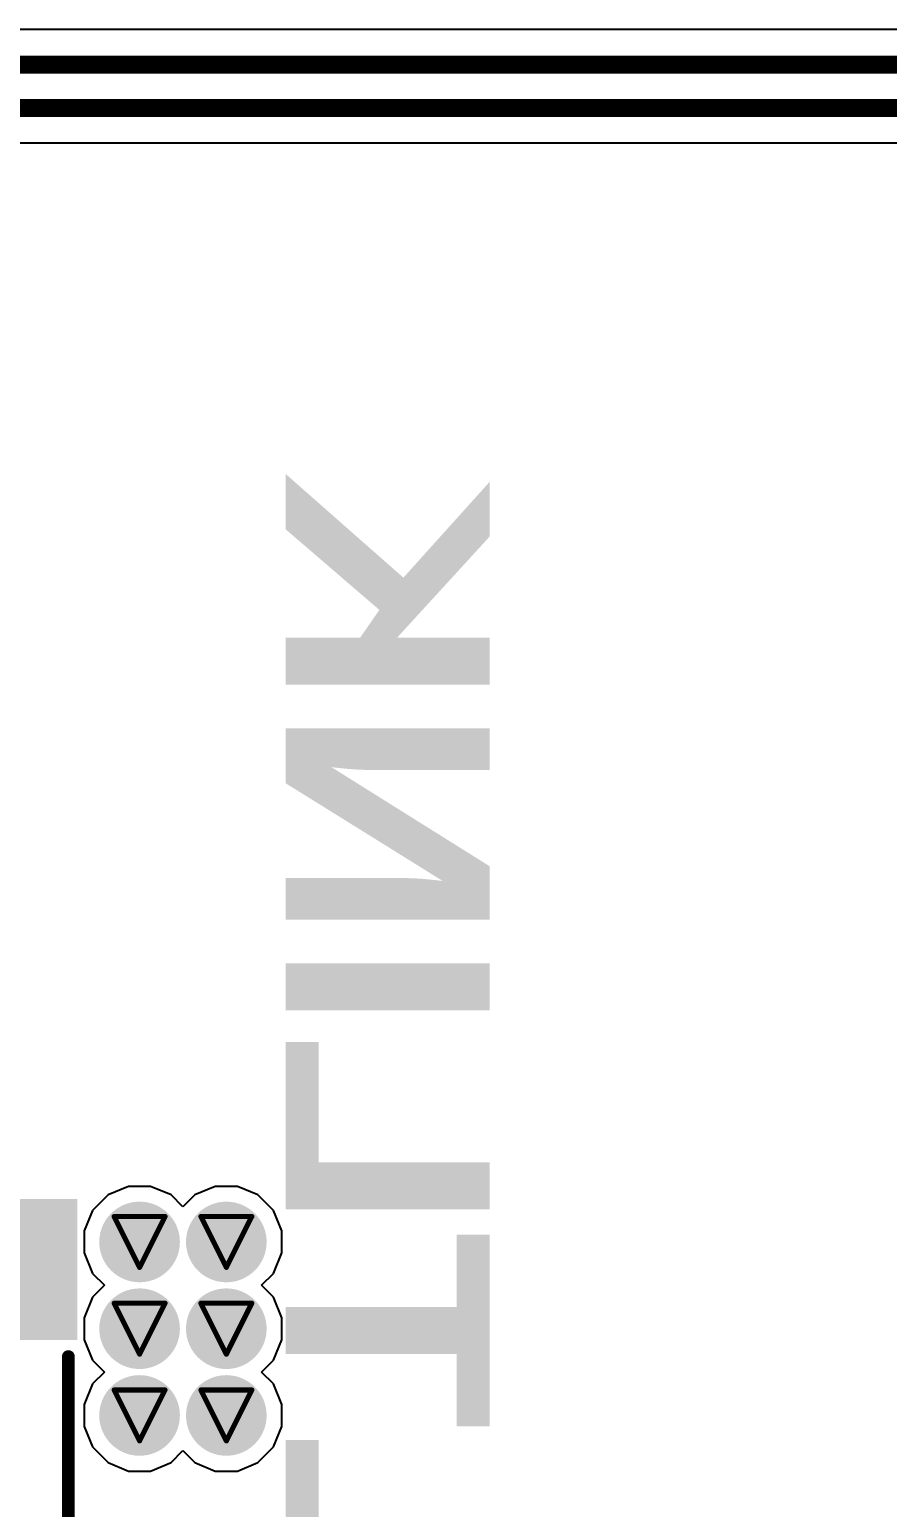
# Model space of a CAD drawing. Header units: inches. Extents: x -6 to 385, y -2 to 98.
# Drawn here: x 61.06 to 69.61, y 13.43 to 28.17 of the extents above; entities that cross this region are included whole.
import ezdxf

# ---------------------------------------------------------------- set-up
doc = ezdxf.new("R2010")
doc.units = ezdxf.units.IN
for name, color, linetype in [('Bottom Layer', 5, 'Continuous'), ('Bottom Overlay', 54, 'Continuous'), ('Bottom Paste', 16, 'Continuous'), ('Bottom Solder', 6, 'Continuous'), ('Drill Drawing', 1, 'Continuous'), ('Layer 1', 16, 'Continuous'), ('Layer 2', 76, 'Continuous'), ('Top Layer', 1, 'Continuous'), ('Top Solder', 216, 'Continuous'), ('Via Holes', 16, 'Continuous')]:
    doc.layers.add(name, color=color, linetype=linetype)
doc.styles.add('Arial Black_Bold', font='', dxfattribs={"height": 0.2})
doc.styles.get('Arial Black_Bold').set_extended_font_data('Arial Black', bold=True)

# ---------------------------------------------------------------- blocks, each defined once
blk = doc.blocks.new('V________T______B_65')
at = {"layer": 'Bottom Layer'}
for points in [[(-2.75, 2.062), (-2.25, 2.062), (-2.25, 0.462), (-2.75, 0.462)], [(-1.75, 2.062), (-1.25, 2.062), (-1.25, 0.462), (-1.75, 0.462)], [(-0.75, 2.062), (-0.25, 2.062), (-0.25, 0.462), (-0.75, 0.462)], [(0.25, 2.062), (0.75, 2.062), (0.75, 0.462), (0.25, 0.462)], [(1.25, 2.062), (1.75, 2.062), (1.75, 0.462), (1.25, 0.462)], [(2.25, 2.062), (2.75, 2.062), (2.75, 0.462), (2.25, 0.462)], [(-4.4, -0.362), (-3.2, -0.362), (-3.2, -2.162), (-4.4, -2.162)], [(3.2, -0.362), (4.4, -0.362), (4.4, -2.162), (3.2, -2.162)]]:
    blk.add_hatch(color=5, dxfattribs=at).paths.add_polyline_path(points)
at = {"layer": 'Bottom Paste'}
for points in [[(-2.75, 2.062), (-2.25, 2.062), (-2.25, 0.462), (-2.75, 0.462)], [(-1.75, 2.062), (-1.25, 2.062), (-1.25, 0.462), (-1.75, 0.462)], [(-0.75, 2.062), (-0.25, 2.062), (-0.25, 0.462), (-0.75, 0.462)], [(0.25, 2.062), (0.75, 2.062), (0.75, 0.462), (0.25, 0.462)], [(1.25, 2.062), (1.75, 2.062), (1.75, 0.462), (1.25, 0.462)], [(2.25, 2.062), (2.75, 2.062), (2.75, 0.462), (2.25, 0.462)], [(-4.4, -0.362), (-3.2, -0.362), (-3.2, -2.162), (-4.4, -2.162)], [(3.2, -0.362), (4.4, -0.362), (4.4, -2.162), (3.2, -2.162)]]:
    blk.add_hatch(color=16, dxfattribs=at).paths.add_polyline_path(points)
at = {"layer": 'Bottom Solder'}
for points in [[(-2.852, 2.164), (-2.148, 2.164), (-2.148, 0.361), (-2.852, 0.361)], [(-1.852, 2.164), (-1.148, 2.164), (-1.148, 0.361), (-1.852, 0.361)], [(-0.852, 2.164), (-0.148, 2.164), (-0.148, 0.361), (-0.852, 0.361)], [(0.148, 2.164), (0.852, 2.164), (0.852, 0.361), (0.148, 0.361)], [(1.148, 2.164), (1.852, 2.164), (1.852, 0.361), (1.148, 0.361)], [(2.148, 2.164), (2.852, 2.164), (2.852, 0.361), (2.148, 0.361)], [(-4.502, -0.261), (-3.098, -0.261), (-3.098, -2.264), (-4.502, -2.264)], [(3.098, -0.261), (4.502, -0.261), (4.502, -2.264), (3.098, -2.264)]]:
    blk.add_hatch(color=6, dxfattribs=at).paths.add_polyline_path(points)
at = {"layer": 'Bottom Overlay'}
for points in [[(-3.15, 1.676, 0.127, 0.127, 0), (-3.15, 1.422, 0.127, 0.127, 0)], [(-3.15, 1.676, 0.127, 0.127, 0), (-3.023, 1.549, 0.127, 0.127, 0)], [(-3.023, 1.549, 0.127, 0.127, 0), (-3.15, 1.422, 0.127, 0.127, 0)], [(-4.059, 1.15, 0.127, 0.127, 0), (-3.08, 1.15, 0.127, 0.127, 0)], [(-4.059, 1.15, 0.127, 0.127, 0), (-4.059, 0.12, 0.127, 0.127, 0)], [(3.08, 1.15, 0.127, 0.127, 0), (4.059, 1.15, 0.127, 0.127, 0)], [(4.059, 1.15, 0.127, 0.127, 0), (4.059, 0.12, 0.127, 0.127, 0)], [(-2.884, -2.173, 0.127, 0.127, 0), (2.932, -2.173, 0.127, 0.127, 0)]]:
    blk.add_lwpolyline(points, format="xyseb", dxfattribs=at)
for points in [[(-3.181, 1.676, 0.0635, 0.0635, 1), (-3.118, 1.676, 0.0635, 0.0635, 1)], [(-3.181, 1.676, 0.0635, 0.0635, 1), (-3.118, 1.676, 0.0635, 0.0635, 1)], [(-3.181, 1.422, 0.0635, 0.0635, 1), (-3.118, 1.422, 0.0635, 0.0635, 1)], [(-3.181, 1.422, 0.0635, 0.0635, 1), (-3.118, 1.422, 0.0635, 0.0635, 1)], [(-3.054, 1.549, 0.0635, 0.0635, 1), (-2.991, 1.549, 0.0635, 0.0635, 1)], [(-3.054, 1.549, 0.0635, 0.0635, 1), (-2.991, 1.549, 0.0635, 0.0635, 1)], [(-4.091, 1.15, 0.0635, 0.0635, 1), (-4.027, 1.15, 0.0635, 0.0635, 1)], [(-4.091, 1.15, 0.0635, 0.0635, 1), (-4.027, 1.15, 0.0635, 0.0635, 1)], [(-3.112, 1.15, 0.0635, 0.0635, 1), (-3.049, 1.15, 0.0635, 0.0635, 1)], [(3.049, 1.15, 0.0635, 0.0635, 1), (3.112, 1.15, 0.0635, 0.0635, 1)], [(4.027, 1.15, 0.0635, 0.0635, 1), (4.091, 1.15, 0.0635, 0.0635, 1)], [(4.027, 1.15, 0.0635, 0.0635, 1), (4.091, 1.15, 0.0635, 0.0635, 1)], [(-4.091, 0.12, 0.0635, 0.0635, 1), (-4.027, 0.12, 0.0635, 0.0635, 1)], [(4.027, 0.12, 0.0635, 0.0635, 1), (4.091, 0.12, 0.0635, 0.0635, 1)], [(-2.916, -2.173, 0.0635, 0.0635, 1), (-2.853, -2.173, 0.0635, 0.0635, 1)], [(2.9, -2.173, 0.0635, 0.0635, 1), (2.964, -2.173, 0.0635, 0.0635, 1)]]:
    blk.add_lwpolyline(points, format="xyseb", close=True, dxfattribs=at)

msp = doc.modelspace()

# ---------------------------------------------------------------- hatches: boundary and pattern name
at = {"layer": 'Bottom Layer'}
h = msp.add_hatch(color=5, dxfattribs=at)
edge = h.paths.add_edge_path()
edge.add_arc((62.152, 16.075), 0.3, 0, 360)
h = msp.add_hatch(color=5, dxfattribs=at)
edge = h.paths.add_edge_path()
edge.add_arc((63.017, 16.075), 0.3, 0, 360)
h = msp.add_hatch(color=5, dxfattribs=at)
edge = h.paths.add_edge_path()
edge.add_arc((62.152, 15.21), 0.3, 0, 360)
h = msp.add_hatch(color=5, dxfattribs=at)
edge = h.paths.add_edge_path()
edge.add_arc((63.017, 15.21), 0.3, 0, 360)
h = msp.add_hatch(color=5, dxfattribs=at)
edge = h.paths.add_edge_path()
edge.add_arc((62.152, 14.345), 0.3, 0, 360)
h = msp.add_hatch(color=5, dxfattribs=at)
edge = h.paths.add_edge_path()
edge.add_arc((63.017, 14.345), 0.3, 0, 360)
at = {"layer": 'Bottom Solder'}
h = msp.add_hatch(color=6, dxfattribs=at)
edge = h.paths.add_edge_path()
edge.add_arc((62.152, 16.075), 0.402, 0, 360)
h = msp.add_hatch(color=6, dxfattribs=at)
edge = h.paths.add_edge_path()
edge.add_arc((63.017, 16.075), 0.402, 0, 360)
h = msp.add_hatch(color=6, dxfattribs=at)
edge = h.paths.add_edge_path()
edge.add_arc((62.152, 15.21), 0.402, 0, 360)
h = msp.add_hatch(color=6, dxfattribs=at)
edge = h.paths.add_edge_path()
edge.add_arc((63.017, 15.21), 0.402, 0, 360)
h = msp.add_hatch(color=6, dxfattribs=at)
edge = h.paths.add_edge_path()
edge.add_arc((62.152, 14.345), 0.402, 0, 360)
h = msp.add_hatch(color=6, dxfattribs=at)
edge = h.paths.add_edge_path()
edge.add_arc((63.017, 14.345), 0.402, 0, 360)
at = {"layer": 'Layer 1'}
h = msp.add_hatch(color=16, dxfattribs=at)
edge = h.paths.add_edge_path()
edge.add_arc((62.152, 16.075), 0.3, 0, 360)
h = msp.add_hatch(color=16, dxfattribs=at)
edge = h.paths.add_edge_path()
edge.add_arc((63.017, 16.075), 0.3, 0, 360)
h = msp.add_hatch(color=16, dxfattribs=at)
edge = h.paths.add_edge_path()
edge.add_arc((62.152, 15.21), 0.3, 0, 360)
h = msp.add_hatch(color=16, dxfattribs=at)
edge = h.paths.add_edge_path()
edge.add_arc((63.017, 15.21), 0.3, 0, 360)
h = msp.add_hatch(color=16, dxfattribs=at)
edge = h.paths.add_edge_path()
edge.add_arc((62.152, 14.345), 0.3, 0, 360)
h = msp.add_hatch(color=16, dxfattribs=at)
edge = h.paths.add_edge_path()
edge.add_arc((63.017, 14.345), 0.3, 0, 360)
at = {"layer": 'Layer 2'}
h = msp.add_hatch(color=76, dxfattribs=at)
edge = h.paths.add_edge_path()
edge.add_arc((62.152, 16.075), 0.3, 0, 360)
h = msp.add_hatch(color=76, dxfattribs=at)
edge = h.paths.add_edge_path()
edge.add_arc((63.017, 16.075), 0.3, 0, 360)
h = msp.add_hatch(color=76, dxfattribs=at)
edge = h.paths.add_edge_path()
edge.add_arc((62.152, 15.21), 0.3, 0, 360)
h = msp.add_hatch(color=76, dxfattribs=at)
edge = h.paths.add_edge_path()
edge.add_arc((63.017, 15.21), 0.3, 0, 360)
h = msp.add_hatch(color=76, dxfattribs=at)
edge = h.paths.add_edge_path()
edge.add_arc((62.152, 14.345), 0.3, 0, 360)
h = msp.add_hatch(color=76, dxfattribs=at)
edge = h.paths.add_edge_path()
edge.add_arc((63.017, 14.345), 0.3, 0, 360)
at = {"layer": 'Top Layer'}
h = msp.add_hatch(color=1, dxfattribs=at)
edge = h.paths.add_edge_path()
edge.add_arc((62.152, 16.075), 0.3, 0, 360)
h = msp.add_hatch(color=1, dxfattribs=at)
edge = h.paths.add_edge_path()
edge.add_arc((63.017, 16.075), 0.3, 0, 360)
h = msp.add_hatch(color=1, dxfattribs=at)
edge = h.paths.add_edge_path()
edge.add_arc((62.152, 15.21), 0.3, 0, 360)
h = msp.add_hatch(color=1, dxfattribs=at)
edge = h.paths.add_edge_path()
edge.add_arc((63.017, 15.21), 0.3, 0, 360)
h = msp.add_hatch(color=1, dxfattribs=at)
edge = h.paths.add_edge_path()
edge.add_arc((62.152, 14.345), 0.3, 0, 360)
h = msp.add_hatch(color=1, dxfattribs=at)
edge = h.paths.add_edge_path()
edge.add_arc((63.017, 14.345), 0.3, 0, 360)
at = {"layer": 'Top Solder'}
h = msp.add_hatch(color=216, dxfattribs=at)
edge = h.paths.add_edge_path()
edge.add_arc((62.152, 16.075), 0.402, 0, 360)
h = msp.add_hatch(color=216, dxfattribs=at)
edge = h.paths.add_edge_path()
edge.add_arc((63.017, 16.075), 0.402, 0, 360)
h = msp.add_hatch(color=216, dxfattribs=at)
edge = h.paths.add_edge_path()
edge.add_arc((62.152, 15.21), 0.402, 0, 360)
h = msp.add_hatch(color=216, dxfattribs=at)
edge = h.paths.add_edge_path()
edge.add_arc((63.017, 15.21), 0.402, 0, 360)
h = msp.add_hatch(color=216, dxfattribs=at)
edge = h.paths.add_edge_path()
edge.add_arc((62.152, 14.345), 0.402, 0, 360)
h = msp.add_hatch(color=216, dxfattribs=at)
edge = h.paths.add_edge_path()
edge.add_arc((63.017, 14.345), 0.402, 0, 360)
at = {"layer": 'Via Holes'}
h = msp.add_hatch(color=7, dxfattribs=at)
edge = h.paths.add_edge_path()
edge.add_arc((62.152, 16.075), 0.15, 0, 360)
h = msp.add_hatch(color=7, dxfattribs=at)
edge = h.paths.add_edge_path()
edge.add_arc((63.017, 16.075), 0.15, 0, 360)
h = msp.add_hatch(color=7, dxfattribs=at)
edge = h.paths.add_edge_path()
edge.add_arc((62.152, 15.21), 0.15, 0, 360)
h = msp.add_hatch(color=7, dxfattribs=at)
edge = h.paths.add_edge_path()
edge.add_arc((63.017, 15.21), 0.15, 0, 360)
h = msp.add_hatch(color=7, dxfattribs=at)
edge = h.paths.add_edge_path()
edge.add_arc((62.152, 14.345), 0.15, 0, 360)
h = msp.add_hatch(color=7, dxfattribs=at)
edge = h.paths.add_edge_path()
edge.add_arc((63.017, 14.345), 0.15, 0, 360)

# ---------------------------------------------------------------- linework, layer by layer
at = {"layer": 'Bottom Layer'}
for p, q in [((75.816, 28.166), (52.215, 28.166)), ((55.632, 27.035), (73.568, 27.035))]:
    msp.add_line(p, q, dxfattribs=at)
for points in [[(52.215, 27.816, 0.178, 0.178, 0), (75.816, 27.816, 0.178, 0.178, 0)], [(52.286, 27.384, 0.178, 0.178, 0), (75.486, 27.384, 0.178, 0.178, 0)]]:
    msp.add_lwpolyline(points, format="xyseb", dxfattribs=at)
at = {"layer": 'Drill Drawing'}
for points in [[(61.898, 16.329, 0.0508, 0.0508, 0), (62.406, 16.329, 0.0508, 0.0508, 0)], [(61.898, 16.329, 0.0508, 0.0508, 0), (62.152, 15.821, 0.0508, 0.0508, 0)], [(62.152, 15.821, 0.0508, 0.0508, 0), (62.406, 16.329, 0.0508, 0.0508, 0)], [(62.763, 16.329, 0.0508, 0.0508, 0), (63.271, 16.329, 0.0508, 0.0508, 0)], [(62.763, 16.329, 0.0508, 0.0508, 0), (63.017, 15.821, 0.0508, 0.0508, 0)], [(63.017, 15.821, 0.0508, 0.0508, 0), (63.271, 16.329, 0.0508, 0.0508, 0)], [(61.898, 15.464, 0.0508, 0.0508, 0), (62.406, 15.464, 0.0508, 0.0508, 0)], [(61.898, 15.464, 0.0508, 0.0508, 0), (62.152, 14.956, 0.0508, 0.0508, 0)], [(62.152, 14.956, 0.0508, 0.0508, 0), (62.406, 15.464, 0.0508, 0.0508, 0)], [(62.763, 15.464, 0.0508, 0.0508, 0), (63.271, 15.464, 0.0508, 0.0508, 0)], [(62.763, 15.464, 0.0508, 0.0508, 0), (63.017, 14.956, 0.0508, 0.0508, 0)], [(63.017, 14.956, 0.0508, 0.0508, 0), (63.271, 15.464, 0.0508, 0.0508, 0)], [(61.898, 14.599, 0.0508, 0.0508, 0), (62.406, 14.599, 0.0508, 0.0508, 0)], [(61.898, 14.599, 0.0508, 0.0508, 0), (62.152, 14.091, 0.0508, 0.0508, 0)], [(62.152, 14.091, 0.0508, 0.0508, 0), (62.406, 14.599, 0.0508, 0.0508, 0)], [(62.763, 14.599, 0.0508, 0.0508, 0), (63.271, 14.599, 0.0508, 0.0508, 0)], [(62.763, 14.599, 0.0508, 0.0508, 0), (63.017, 14.091, 0.0508, 0.0508, 0)], [(63.017, 14.091, 0.0508, 0.0508, 0), (63.271, 14.599, 0.0508, 0.0508, 0)]]:
    msp.add_lwpolyline(points, format="xyseb", dxfattribs=at)
for points in [[(61.886, 16.329, 0.0254, 0.0254, 1), (61.911, 16.329, 0.0254, 0.0254, 1)], [(61.886, 16.329, 0.0254, 0.0254, 1), (61.911, 16.329, 0.0254, 0.0254, 1)], [(62.394, 16.329, 0.0254, 0.0254, 1), (62.419, 16.329, 0.0254, 0.0254, 1)], [(62.394, 16.329, 0.0254, 0.0254, 1), (62.419, 16.329, 0.0254, 0.0254, 1)], [(62.751, 16.329, 0.0254, 0.0254, 1), (62.776, 16.329, 0.0254, 0.0254, 1)], [(62.751, 16.329, 0.0254, 0.0254, 1), (62.776, 16.329, 0.0254, 0.0254, 1)], [(63.259, 16.329, 0.0254, 0.0254, 1), (63.284, 16.329, 0.0254, 0.0254, 1)], [(63.259, 16.329, 0.0254, 0.0254, 1), (63.284, 16.329, 0.0254, 0.0254, 1)], [(62.14, 15.821, 0.0254, 0.0254, 1), (62.165, 15.821, 0.0254, 0.0254, 1)], [(62.14, 15.821, 0.0254, 0.0254, 1), (62.165, 15.821, 0.0254, 0.0254, 1)], [(63.005, 15.821, 0.0254, 0.0254, 1), (63.03, 15.821, 0.0254, 0.0254, 1)], [(63.005, 15.821, 0.0254, 0.0254, 1), (63.03, 15.821, 0.0254, 0.0254, 1)], [(61.886, 15.464, 0.0254, 0.0254, 1), (61.911, 15.464, 0.0254, 0.0254, 1)], [(61.886, 15.464, 0.0254, 0.0254, 1), (61.911, 15.464, 0.0254, 0.0254, 1)], [(62.394, 15.464, 0.0254, 0.0254, 1), (62.419, 15.464, 0.0254, 0.0254, 1)], [(62.394, 15.464, 0.0254, 0.0254, 1), (62.419, 15.464, 0.0254, 0.0254, 1)], [(62.751, 15.464, 0.0254, 0.0254, 1), (62.776, 15.464, 0.0254, 0.0254, 1)], [(62.751, 15.464, 0.0254, 0.0254, 1), (62.776, 15.464, 0.0254, 0.0254, 1)], [(63.259, 15.464, 0.0254, 0.0254, 1), (63.284, 15.464, 0.0254, 0.0254, 1)], [(63.259, 15.464, 0.0254, 0.0254, 1), (63.284, 15.464, 0.0254, 0.0254, 1)], [(62.14, 14.956, 0.0254, 0.0254, 1), (62.165, 14.956, 0.0254, 0.0254, 1)], [(62.14, 14.956, 0.0254, 0.0254, 1), (62.165, 14.956, 0.0254, 0.0254, 1)], [(63.005, 14.956, 0.0254, 0.0254, 1), (63.03, 14.956, 0.0254, 0.0254, 1)], [(63.005, 14.956, 0.0254, 0.0254, 1), (63.03, 14.956, 0.0254, 0.0254, 1)], [(61.886, 14.599, 0.0254, 0.0254, 1), (61.911, 14.599, 0.0254, 0.0254, 1)], [(61.886, 14.599, 0.0254, 0.0254, 1), (61.911, 14.599, 0.0254, 0.0254, 1)], [(62.394, 14.599, 0.0254, 0.0254, 1), (62.419, 14.599, 0.0254, 0.0254, 1)], [(62.394, 14.599, 0.0254, 0.0254, 1), (62.419, 14.599, 0.0254, 0.0254, 1)], [(62.751, 14.599, 0.0254, 0.0254, 1), (62.776, 14.599, 0.0254, 0.0254, 1)], [(62.751, 14.599, 0.0254, 0.0254, 1), (62.776, 14.599, 0.0254, 0.0254, 1)], [(63.259, 14.599, 0.0254, 0.0254, 1), (63.284, 14.599, 0.0254, 0.0254, 1)], [(63.259, 14.599, 0.0254, 0.0254, 1), (63.284, 14.599, 0.0254, 0.0254, 1)], [(62.14, 14.091, 0.0254, 0.0254, 1), (62.165, 14.091, 0.0254, 0.0254, 1)], [(62.14, 14.091, 0.0254, 0.0254, 1), (62.165, 14.091, 0.0254, 0.0254, 1)], [(63.005, 14.091, 0.0254, 0.0254, 1), (63.03, 14.091, 0.0254, 0.0254, 1)], [(63.005, 14.091, 0.0254, 0.0254, 1), (63.03, 14.091, 0.0254, 0.0254, 1)]]:
    msp.add_lwpolyline(points, format="xyseb", close=True, dxfattribs=at)
at = {"layer": 'Layer 2'}
for p, q in [((61.838, 16.545), (61.683, 16.389)), ((62.042, 16.629), (61.838, 16.545)), ((62.262, 16.629), (62.042, 16.629)), ((62.466, 16.545), (62.262, 16.629)), ((62.585, 16.426), (62.466, 16.545)), ((62.704, 16.545), (62.585, 16.426)), ((62.907, 16.629), (62.704, 16.545)), ((63.128, 16.629), (62.907, 16.629)), ((63.331, 16.545), (63.128, 16.629)), ((63.487, 16.389), (63.331, 16.545)), ((61.683, 16.389), (61.598, 16.185)), ((63.571, 16.185), (63.487, 16.389)), ((61.598, 16.185), (61.598, 15.965)), ((63.571, 15.965), (63.571, 16.185)), ((61.598, 15.965), (61.683, 15.761)), ((63.487, 15.761), (63.571, 15.965)), ((61.683, 15.761), (61.801, 15.643)), ((61.801, 15.643), (61.683, 15.524)), ((63.368, 15.643), (63.487, 15.761)), ((63.487, 15.524), (63.368, 15.643)), ((61.683, 15.524), (61.598, 15.32)), ((63.571, 15.32), (63.487, 15.524)), ((61.598, 15.32), (61.598, 15.1)), ((63.571, 15.1), (63.571, 15.32)), ((61.598, 15.1), (61.683, 14.896)), ((63.487, 14.896), (63.571, 15.1)), ((61.683, 14.896), (61.801, 14.777)), ((63.368, 14.777), (63.487, 14.896)), ((61.801, 14.777), (61.683, 14.659)), ((63.487, 14.659), (63.368, 14.777)), ((61.683, 14.659), (61.598, 14.455)), ((63.571, 14.455), (63.487, 14.659)), ((61.598, 14.455), (61.598, 14.235)), ((63.571, 14.235), (63.571, 14.455)), ((61.598, 14.235), (61.683, 14.031)), ((63.487, 14.031), (63.571, 14.235)), ((61.683, 14.031), (61.838, 13.875)), ((63.331, 13.875), (63.487, 14.031)), ((61.838, 13.875), (62.042, 13.791)), ((62.262, 13.791), (62.466, 13.875)), ((62.466, 13.875), (62.585, 13.994)), ((62.585, 13.994), (62.704, 13.875)), ((62.704, 13.875), (62.907, 13.791)), ((63.128, 13.791), (63.331, 13.875)), ((62.042, 13.791), (62.262, 13.791)), ((62.907, 13.791), (63.128, 13.791))]:
    msp.add_line(p, q, dxfattribs=at)

# ---------------------------------------------------------------- block references
at = {"rotation": 90}
msp.add_blockref('V________T______B_65', (59.269, 12), dxfattribs=at)

# ---------------------------------------------------------------- texts
at = {"layer": 'Bottom Overlay', "style": 'Arial Black_Bold', "text_generation_flag": 2}
msp.add_text('VOLTLINK', height=2.032, rotation=270, dxfattribs=at).set_placement((63.61, 7.52))

doc.saveas('drawing.dxf')
